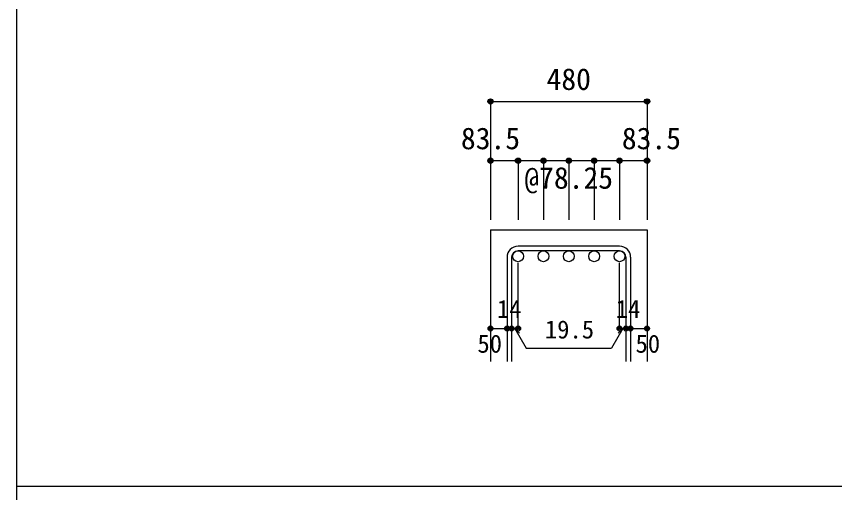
# Model space of a CAD drawing. Units: millimetres at full size, sheet at 1:30; details may follow other scales. Extents: x -5973 to 5954, y -4195 to 4201.
# Drawn here: x -5973 to -3489, y -15 to 1432 of the extents above; entities that cross this region are included whole.
import ezdxf
from ezdxf.enums import TextEntityAlignment as Align

# ---------------------------------------------------------------- set-up
doc = ezdxf.new("R2010")
doc.units = ezdxf.units.MM
doc.header["$LTSCALE"] = 30
doc.header["$PDMODE"] = 32
doc.header["$PDSIZE"] = 15
for name, color, linetype in [('0-1_躯体線', 2, 'Continuous'), ('0-5_基礎梁筋', 7, 'Continuous'), ('0-6_スタラップ筋', 7, 'Continuous'), ('0-D_寸法', 4, 'Continuous'), ('F-0_枠', 6, 'Continuous')]:
    doc.layers.add(name, color=color, linetype=linetype)
doc.styles.add('ＭＳ ゴシック', font='')
doc.styles.get('ＭＳ ゴシック').set_extended_font_data('MS Gothic')

msp = doc.modelspace()

# ---------------------------------------------------------------- linework, layer by layer
at = {"layer": '0-1_躯体線'}
for p, q in [((-4533.3, 783.3), (-4533.3, 383.3)), ((-4533.3, 783.3), (-4058.3, 783.3)), ((-4058.3, 783.3), (-4058.3, 383.3))]:
    msp.add_line(p, q, dxfattribs=at)
at = {"layer": '0-5_基礎梁筋', "color": 3}
for centre in [(-4449.8, 702.8), (-4372.8, 702.8), (-4295.8, 702.8), (-4218.8, 702.8), (-4141.8, 702.8)]:
    msp.add_circle(centre, 16.5, dxfattribs=at)
at = {"layer": '0-6_スタラップ筋'}
for p, q in [((-4141.8, 733.3), (-4449.8, 733.3)), ((-4483.3, 699.8), (-4483.3, 383.3)), ((-4469.3, 699.8), (-4469.3, 383.3)), ((-4141.8, 719.3), (-4449.8, 719.3)), ((-4122.3, 699.8), (-4122.3, 383.3)), ((-4108.3, 699.8), (-4108.3, 383.3))]:
    msp.add_line(p, q, dxfattribs=at)
for centre, radius, start, end in [((-4449.8, 699.8), 33.5, 90, 180), ((-4141.8, 699.8), 33.5, 0, 90), ((-4449.8, 699.8), 19.5, 90, 180), ((-4141.8, 699.8), 19.5, 0, 90)]:
    msp.add_arc(centre, radius, start, end, dxfattribs=at)
at = {"layer": '0-D_寸法'}
for p, q in [((-4533.3, 1173.3), (-4533.3, 993.3)), ((-4533.3, 1173.3), (-4058.3, 1173.3)), ((-4533.3, 1173.3), (-4058.3, 1173.3)), ((-4058.3, 1173.3), (-4058.3, 993.3)), ((-4449.8, 993.3), (-4533.3, 993.3)), ((-4533.3, 993.3), (-4533.3, 813.3)), ((-4295.8, 993.3), (-4449.8, 993.3)), ((-4449.8, 993.3), (-4449.8, 813.3)), ((-4372.8, 993.3), (-4372.8, 813.3)), ((-4141.8, 993.3), (-4295.8, 993.3)), ((-4295.8, 993.3), (-4295.8, 813.3)), ((-4218.8, 993.3), (-4218.8, 813.3)), ((-4058.3, 993.3), (-4141.8, 993.3)), ((-4141.8, 993.3), (-4141.8, 813.3)), ((-4058.3, 993.3), (-4058.3, 813.3)), ((-4449.8, 483.3), (-4449.8, 682.63)), ((-4141.8, 483.3), (-4141.8, 682.63)), ((-4533.3, 483.3), (-4483.3, 483.3)), ((-4483.3, 483.3), (-4449.8, 483.3)), ((-4459.55, 483.3), (-4445.41, 469.16)), ((-4459.55, 483.3), (-4425.33, 424.02)), ((-4132.05, 483.3), (-4166.27, 424.02)), ((-4132.05, 483.3), (-4146.19, 469.16)), ((-4141.8, 483.3), (-4058.3, 483.3)), ((-4122.3, 483.3), (-4108.3, 483.3)), ((-4425.33, 424.02), (-4166.27, 424.02))]:
    msp.add_line(p, q, dxfattribs=at)
msp.add_lwpolyline([(-4058.3, 1173.3), (-4058.3, 993.3), (-4058.3, 813.3)], dxfattribs=at)
for centre, radius in [((-4533.3, 1173.3), 8), ((-4533.3, 1173.3), 7.2), ((-4533.3, 1173.3), 6.4), ((-4533.3, 1173.3), 5.6), ((-4533.3, 1173.3), 4.8), ((-4533.3, 1173.3), 4), ((-4533.3, 1173.3), 3.2), ((-4533.3, 1173.3), 2.4), ((-4533.3, 1173.3), 1.6), ((-4533.3, 1173.3), 0.8), ((-4058.3, 1173.3), 8), ((-4058.3, 1173.3), 7.2), ((-4058.3, 1173.3), 6.4), ((-4058.3, 1173.3), 5.6), ((-4058.3, 1173.3), 4.8), ((-4058.3, 1173.3), 4), ((-4058.3, 1173.3), 3.2), ((-4058.3, 1173.3), 2.4), ((-4058.3, 1173.3), 1.6), ((-4058.3, 1173.3), 0.8), ((-4533.3, 993.3), 8), ((-4533.3, 993.3), 7.2), ((-4533.3, 993.3), 6.4), ((-4533.3, 993.3), 5.6), ((-4533.3, 993.3), 4.8), ((-4533.3, 993.3), 4), ((-4533.3, 993.3), 3.2), ((-4533.3, 993.3), 2.4), ((-4533.3, 993.3), 1.6), ((-4533.3, 993.3), 0.8), ((-4449.8, 993.3), 8), ((-4449.8, 993.3), 7.2), ((-4449.8, 993.3), 6.4), ((-4449.8, 993.3), 5.6), ((-4449.8, 993.3), 4.8), ((-4449.8, 993.3), 4), ((-4449.8, 993.3), 3.2), ((-4449.8, 993.3), 2.4), ((-4449.8, 993.3), 1.6), ((-4449.8, 993.3), 0.8), ((-4372.8, 993.3), 8), ((-4372.8, 993.3), 7.2), ((-4372.8, 993.3), 6.4), ((-4372.8, 993.3), 5.6), ((-4372.8, 993.3), 4.8), ((-4372.8, 993.3), 4), ((-4372.8, 993.3), 3.2), ((-4372.8, 993.3), 2.4), ((-4372.8, 993.3), 1.6), ((-4372.8, 993.3), 0.8), ((-4295.8, 993.3), 8), ((-4295.8, 993.3), 7.2), ((-4295.8, 993.3), 6.4), ((-4295.8, 993.3), 5.6), ((-4295.8, 993.3), 4.8), ((-4295.8, 993.3), 4), ((-4295.8, 993.3), 3.2), ((-4295.8, 993.3), 2.4), ((-4295.8, 993.3), 1.6), ((-4295.8, 993.3), 0.8), ((-4218.8, 993.3), 8), ((-4218.8, 993.3), 7.2), ((-4218.8, 993.3), 6.4), ((-4218.8, 993.3), 5.6), ((-4218.8, 993.3), 4.8), ((-4218.8, 993.3), 4), ((-4218.8, 993.3), 3.2), ((-4218.8, 993.3), 2.4), ((-4218.8, 993.3), 1.6), ((-4218.8, 993.3), 0.8), ((-4141.8, 993.3), 8), ((-4141.8, 993.3), 7.2), ((-4141.8, 993.3), 6.4), ((-4141.8, 993.3), 5.6), ((-4141.8, 993.3), 4.8), ((-4141.8, 993.3), 4), ((-4141.8, 993.3), 3.2), ((-4141.8, 993.3), 2.4), ((-4141.8, 993.3), 1.6), ((-4141.8, 993.3), 0.8), ((-4058.3, 993.3), 8), ((-4058.3, 993.3), 7.2), ((-4058.3, 993.3), 6.4), ((-4058.3, 993.3), 5.6), ((-4058.3, 993.3), 4.8), ((-4058.3, 993.3), 4), ((-4058.3, 993.3), 3.2), ((-4058.3, 993.3), 2.4), ((-4058.3, 993.3), 1.6), ((-4058.3, 993.3), 0.8), ((-4533.3, 483.3), 4), ((-4533.3, 483.3), 3.6), ((-4533.3, 483.3), 3.2), ((-4533.3, 483.3), 2.8), ((-4533.3, 483.3), 2.4), ((-4533.3, 483.3), 2), ((-4533.3, 483.3), 1.6), ((-4533.3, 483.3), 1.2), ((-4533.3, 483.3), 0.8), ((-4533.3, 483.3), 0.4), ((-4483.3, 483.3), 4), ((-4483.3, 483.3), 3.6), ((-4483.3, 483.3), 3.2), ((-4483.3, 483.3), 2.8), ((-4483.3, 483.3), 2.4), ((-4483.3, 483.3), 2), ((-4483.3, 483.3), 1.6), ((-4483.3, 483.3), 1.2), ((-4483.3, 483.3), 0.8), ((-4483.3, 483.3), 0.4), ((-4469.3, 483.3), 4), ((-4469.3, 483.3), 3.6), ((-4469.3, 483.3), 3.2), ((-4469.3, 483.3), 2.8), ((-4469.3, 483.3), 2.4), ((-4469.3, 483.3), 2), ((-4469.3, 483.3), 1.6), ((-4469.3, 483.3), 1.2), ((-4469.3, 483.3), 0.8), ((-4469.3, 483.3), 0.4), ((-4449.8, 483.3), 4), ((-4449.8, 483.3), 3.6), ((-4449.8, 483.3), 3.2), ((-4449.8, 483.3), 2.8), ((-4449.8, 483.3), 2.4), ((-4449.8, 483.3), 2), ((-4449.8, 483.3), 1.6), ((-4449.8, 483.3), 1.2), ((-4449.8, 483.3), 0.8), ((-4449.8, 483.3), 0.4), ((-4141.8, 483.3), 4), ((-4141.8, 483.3), 3.6), ((-4141.8, 483.3), 3.2), ((-4141.8, 483.3), 2.8), ((-4141.8, 483.3), 2.4), ((-4141.8, 483.3), 2), ((-4141.8, 483.3), 1.6), ((-4141.8, 483.3), 1.2), ((-4141.8, 483.3), 0.8), ((-4141.8, 483.3), 0.4), ((-4122.3, 483.3), 4), ((-4122.3, 483.3), 3.6), ((-4122.3, 483.3), 3.2), ((-4122.3, 483.3), 2.8), ((-4122.3, 483.3), 2.4), ((-4122.3, 483.3), 2), ((-4122.3, 483.3), 1.6), ((-4122.3, 483.3), 1.2), ((-4122.3, 483.3), 0.8), ((-4122.3, 483.3), 0.4), ((-4108.3, 483.3), 4), ((-4108.3, 483.3), 3.6), ((-4108.3, 483.3), 3.2), ((-4108.3, 483.3), 2.8), ((-4108.3, 483.3), 2.4), ((-4108.3, 483.3), 2), ((-4108.3, 483.3), 1.6), ((-4108.3, 483.3), 1.2), ((-4108.3, 483.3), 0.8), ((-4108.3, 483.3), 0.4), ((-4058.3, 483.3), 4), ((-4058.3, 483.3), 3.6), ((-4058.3, 483.3), 3.2), ((-4058.3, 483.3), 2.8), ((-4058.3, 483.3), 2.4), ((-4058.3, 483.3), 2), ((-4058.3, 483.3), 1.6), ((-4058.3, 483.3), 1.2), ((-4058.3, 483.3), 0.8), ((-4058.3, 483.3), 0.4)]:
    msp.add_circle(centre, radius, dxfattribs=at)
at = {"layer": '0-D_寸法', "color": 7}
for p in [(-4533.3, 1173.3), (-4058.3, 1173.3), (-4533.3, 993.3), (-4449.8, 993.3), (-4372.8, 993.3), (-4295.8, 993.3), (-4218.8, 993.3), (-4141.8, 993.3), (-4058.3, 993.3), (-4533.3, 483.3), (-4483.3, 483.3), (-4469.3, 483.3), (-4449.8, 483.3), (-4141.8, 483.3), (-4122.3, 483.3), (-4108.3, 483.3), (-4058.3, 483.3)]:
    msp.add_point(p, dxfattribs=at)
at = {"layer": 'F-0_枠'}
msp.add_line((-5972.88, 4201.15), (-5972.88, -4195.24), dxfattribs=at)
at = {"layer": 'F-0_枠', "color": 2}
msp.add_line((3723.6, 2.95), (-5972.88, 2.95), dxfattribs=at)

# ---------------------------------------------------------------- texts
at = {"layer": '0-D_寸法', "style": 'ＭＳ ゴシック'}
for s, height, p in [('480', 65.98, (-4363.3, 1188.3)), ('83.5', 65.98, (-4623.3, 1008.3)), ('83.5', 65.98, (-4134.8, 1008.3)), ('@78.25', 65.98, (-4430.8, 888.3)), ('14', 54.99, (-4513.84, 498.75)), ('14', 54.99, (-4153.26, 498.75)), ('19.5', 54.99, (-4368.56, 436.67)), ('50', 54.99, (-4573.3, 393.3)), ('50', 54.99, (-4093.3, 393.3))]:
    msp.add_text(s, height=height, dxfattribs=at).set_placement(p, align=Align.BOTTOM_LEFT)

doc.saveas('drawing.dxf')
